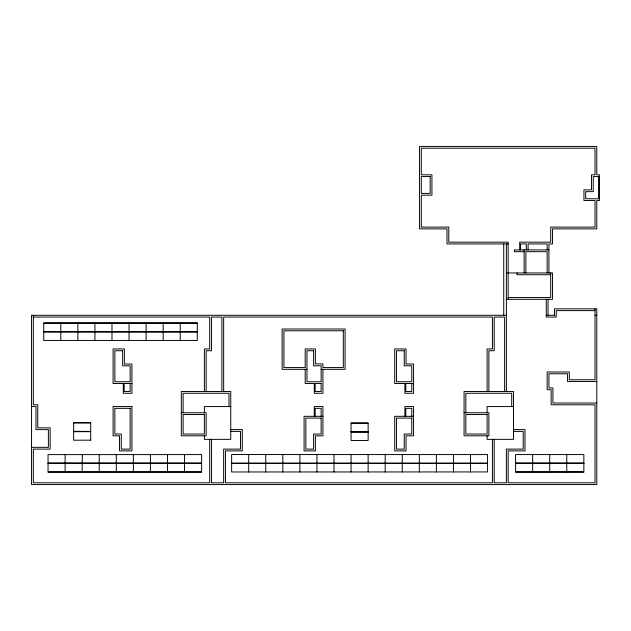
<?xml version="1.0" encoding="UTF-8"?>
<svg xmlns="http://www.w3.org/2000/svg" width="631" height="631" viewBox="0 0 631 631"><rect width="100%" height="100%" fill="white"/><g stroke="black" fill="none" stroke-linecap="round" stroke-linejoin="round"><path stroke-width="0.95" d="M508.16 243.929L447.008 243.929L447.008 228.864L419.528 228.864L419.528 146.439L596.792 146.439L596.792 174.803L599.45 174.803L599.45 200.5L596.792 200.5L596.792 228.864L552.472 228.864L552.472 243.929L548.931 243.929L548.931 272.955M548.931 249.915L514.368 249.915L514.368 251.682L524.116 251.682M506.385 272.955L552.472 272.955L552.472 299.323L506.385 299.323M550.705 274.73L517.026 274.73L517.026 272.955M508.16 297.556L550.705 297.556L550.705 272.955M595.017 310.626L556.242 310.626L556.242 317.054L546.272 317.054L546.272 299.323M506.385 315.279L31.55 315.279L31.55 484.561L596.792 484.561L596.792 308.851L554.468 308.851L554.468 315.279M546.272 315.279L554.775 315.279M595.017 315.279L596.792 315.279M33.325 317.054L209.697 317.054L209.697 348.959L204.381 348.959L204.381 391.504M43.736 323.056L197.298 323.056M43.736 331.598L197.298 331.598M43.736 331.819L197.298 331.819L197.298 340.448L43.736 340.448L43.736 331.819L197.298 331.867M306.966 369.34L282.152 369.34L282.152 329.019L345.078 329.019L345.078 369.34L321.147 369.34M596.792 381.526L567.545 381.526L567.545 373.773L548.931 373.773L548.931 387.955L552.922 387.955L552.922 403.02L596.792 403.02M131.926 383.522L113.091 383.522L113.091 348.959L124.394 348.959L124.394 364.024L131.926 364.024L131.926 393.271L123.282 393.271L123.282 383.522M413.55 383.522L394.714 383.522L394.714 348.959L406.017 348.959L406.017 364.024L413.55 364.024L413.55 393.271L404.905 393.271L404.905 383.522M31.55 406.569L35.983 406.569L35.983 429.608L48.39 429.608L48.39 447.34L31.55 447.34M230.749 406.569L204.381 406.569L204.381 412.769M513.476 406.569L487.108 406.569L487.108 412.769M181.334 412.769L206.156 412.769L206.156 435.816L181.334 435.816L181.334 391.504L230.749 391.504L230.749 439.357L204.381 439.357L204.381 435.816M464.069 412.769L488.883 412.769L488.883 435.816L464.069 435.816L464.069 391.504L513.476 391.504L513.476 439.357L487.108 439.357L487.108 435.816M322.922 416.318L304.087 416.318L304.087 450.881L315.39 450.881L315.39 435.816L322.922 435.816L322.922 406.569L314.277 406.569L314.277 416.318M413.55 416.318L394.714 416.318L394.714 450.881L406.017 450.881L406.017 435.816L413.55 435.816L413.55 406.569L404.905 406.569L404.905 416.318M73.646 422.825L90.706 422.825M351.073 423.117L368.133 423.117M230.749 429.608L242.272 429.608L242.272 450.881L225.433 450.881L225.433 482.794L492.432 482.794L492.432 439.357M513.476 429.608L525 429.608L525 450.881L508.16 450.881L508.16 482.794L595.017 482.794L595.017 404.794L551.147 404.794L551.147 389.729L547.156 389.729L547.156 371.998L569.312 371.998L569.312 379.759L595.017 379.759L595.017 308.851M73.646 431.359L90.706 431.407L90.706 422.778L73.646 422.778L73.646 431.407M230.749 431.383L240.498 431.383L240.498 449.114L223.658 449.114L223.658 482.794L211.472 482.794L211.472 439.357M513.476 431.383L523.225 431.383L523.225 449.114L506.385 449.114L506.385 482.794L494.199 482.794L494.199 439.357M73.646 431.628L90.706 431.628M351.073 431.659L368.133 431.707L368.133 423.078L351.073 423.078L351.073 431.707M351.073 431.927L368.133 431.927M90.706 440.17L73.646 440.217L73.646 431.58L90.706 431.58L90.706 440.217M487.566 454.58L231.632 454.541L231.632 463.17M48.051 463.17L201.612 463.17L201.612 454.58L48.051 454.628L48.051 463.217L201.612 463.217M231.632 463.122L487.566 463.17L487.566 454.541M515.598 463.17L583.849 463.17L583.849 454.565L515.598 454.565L515.598 463.217L583.849 463.217M48.051 471.98L201.612 471.98M515.598 471.98L583.849 471.933M566.78 454.58L566.78 463.217M566.78 463.391L566.78 472.027M549.719 454.58L549.719 463.217M549.719 463.391L549.719 472.027M548.047 299.323L548.047 315.279M547.156 249.915L547.156 243.929L528.1 243.929L528.1 249.915M547.156 272.955L547.156 251.682L525.883 251.682L525.883 272.955M532.659 454.58L532.659 463.217M532.659 463.391L532.659 472.027M526.333 249.915L526.333 243.929L520.567 243.929L520.567 249.915M524.116 249.915L524.116 272.955M519.684 249.915L519.684 242.162L550.705 242.162L550.705 227.089L595.017 227.089L595.017 200.5L583.943 200.5L583.943 189.868L591.476 189.868L591.476 174.803L595.017 174.803L595.017 148.206L421.303 148.206L421.303 174.803L431.935 174.803L431.935 195.184L421.303 195.184L421.303 227.089L448.775 227.089L448.775 242.162L508.16 242.162L508.16 299.323M511.709 406.569L511.709 393.271L465.836 393.271L465.836 412.769M506.385 243.929L506.385 391.504M504.619 391.504L504.619 317.054L494.199 317.054L494.199 350.733L488.883 350.733L488.883 391.504M503.727 243.929L503.727 315.279M487.108 391.504L487.108 348.959L492.432 348.959L492.432 317.054L223.658 317.054L223.658 391.504M470.505 454.541L470.505 463.17M470.505 463.343L470.505 471.98M453.444 454.541L453.444 463.17M453.444 463.343L453.444 471.98M436.384 454.541L436.384 463.17M436.384 463.343L436.384 471.98M419.315 454.541L419.315 463.17M419.315 463.343L419.315 471.98M411.775 383.522L411.775 391.504L405.796 391.504L405.796 383.522M411.775 416.318L411.775 408.344L405.796 408.344L405.796 416.318M402.255 454.541L402.255 463.17M402.255 463.343L402.255 471.98M385.194 454.541L385.194 463.17M385.194 463.343L385.194 471.98M368.133 454.541L368.133 463.17M368.133 463.343L368.133 471.98M351.073 454.541L351.073 463.17M351.073 463.343L351.073 471.98M334.004 454.541L334.004 463.17M334.004 463.343L334.004 471.98M322.922 369.34L322.922 393.271L314.277 393.271L314.277 383.522L305.199 383.522L305.199 369.34M321.147 416.318L321.147 408.344L315.169 408.344L315.169 416.318M316.943 454.541L316.943 463.17M316.943 463.343L316.943 471.98M299.883 454.541L299.883 463.17M299.883 463.343L299.883 471.98M282.822 454.541L282.822 463.17M282.822 463.343L282.822 471.98M265.761 454.541L265.761 463.17M265.761 463.343L265.761 471.98M248.693 454.541L248.693 463.17M248.693 463.343L248.693 471.98M228.974 406.569L228.974 393.271L183.108 393.271L183.108 412.769M221.883 391.504L221.883 317.054L211.472 317.054L211.472 350.733L206.156 350.733L206.156 391.504M209.697 439.357L209.697 482.794L33.325 482.794L33.325 449.114L50.164 449.114L50.164 427.842L37.757 427.842L37.757 404.794L33.325 404.794L33.325 315.279M197.298 331.646L197.298 323.009L43.736 323.033L43.736 331.646M184.544 454.58L184.544 463.217M184.544 463.391L184.544 472.027M180.237 323.009L180.237 331.646M180.237 331.819L180.237 340.448M167.483 454.58L167.483 463.217M167.483 463.391L167.483 472.027M163.169 323.009L163.169 331.646M163.169 331.819L163.169 340.448M150.423 454.58L150.423 463.217M150.423 463.391L150.423 472.027M146.108 323.009L146.108 331.646M146.108 331.819L146.108 340.448M133.362 454.58L133.362 463.217M133.362 463.391L133.362 472.027M130.152 383.522L130.152 391.504L124.165 391.504L124.165 383.522M129.047 323.009L129.047 331.646M129.047 331.819L129.047 340.448M116.301 454.58L116.301 463.217M116.301 463.391L116.301 472.027M111.987 323.009L111.987 331.646M111.987 331.819L111.987 340.448M99.233 454.58L99.233 463.217M99.233 463.391L99.233 472.027M94.926 323.009L94.926 331.646M94.926 331.819L94.926 340.448M82.393 454.628L82.172 463.217M82.172 463.391L82.172 472.027M77.858 323.009L77.858 331.646M77.858 331.819L77.858 340.448M65.111 454.58L65.111 463.217M65.111 463.391L65.111 472.027M60.797 323.009L60.797 331.646M60.797 331.819L60.797 340.448M430.168 176.57L421.303 176.57L421.303 193.409L430.168 193.409L430.168 176.57M598.567 176.57L593.243 176.57L593.243 191.643L585.71 191.643L585.71 198.726L598.567 198.812L598.567 176.57M343.311 330.786L283.926 330.786L283.926 367.573L305.199 367.573L305.199 348.959L315.39 348.959L315.39 363.913L322.922 363.913L322.922 367.573L343.311 367.573L343.311 330.786M122.619 350.733L114.866 350.733L114.866 381.755L130.152 381.755L130.152 365.799L122.619 365.799L122.619 350.733M313.615 350.733L306.966 350.733L306.966 381.755L321.147 381.755L321.147 365.799L313.615 365.799L313.615 350.733M404.242 350.733L396.489 350.733L396.489 381.755L411.775 381.755L411.775 365.799L404.242 365.799L404.242 350.733M321.147 383.522L315.169 383.522L315.169 391.504L321.147 391.504L321.147 383.522M131.926 406.569L113.091 406.569L113.091 435.816L119.519 435.816L119.519 450.881L131.926 450.881L131.926 406.569M130.152 408.344L114.866 408.344L114.866 434.041L121.286 434.041L121.286 449.114L130.152 449.114L130.152 408.344M204.381 414.543L183.108 414.543L183.108 434.041L204.381 434.041L204.381 414.543M487.108 414.543L465.836 414.543L465.836 434.041L487.108 434.041L487.108 414.543M321.147 418.093L305.861 418.093L305.861 449.114L313.615 449.114L313.615 434.041L321.147 434.041L321.147 418.093M411.775 418.093L396.489 418.093L396.489 449.114L404.242 449.114L404.242 434.041L411.775 434.041L411.775 418.093M368.133 431.88L351.073 431.88L351.073 440.517L368.133 440.47L368.133 431.88M201.612 463.438L48.051 463.391L48.051 472.027L201.612 472.027L201.612 463.391M487.566 463.343L231.632 463.391L231.632 471.98L487.566 471.933L487.566 463.343M583.849 463.438L515.598 463.391L515.598 472.027L583.849 472.027L583.849 463.391"/></g></svg>
